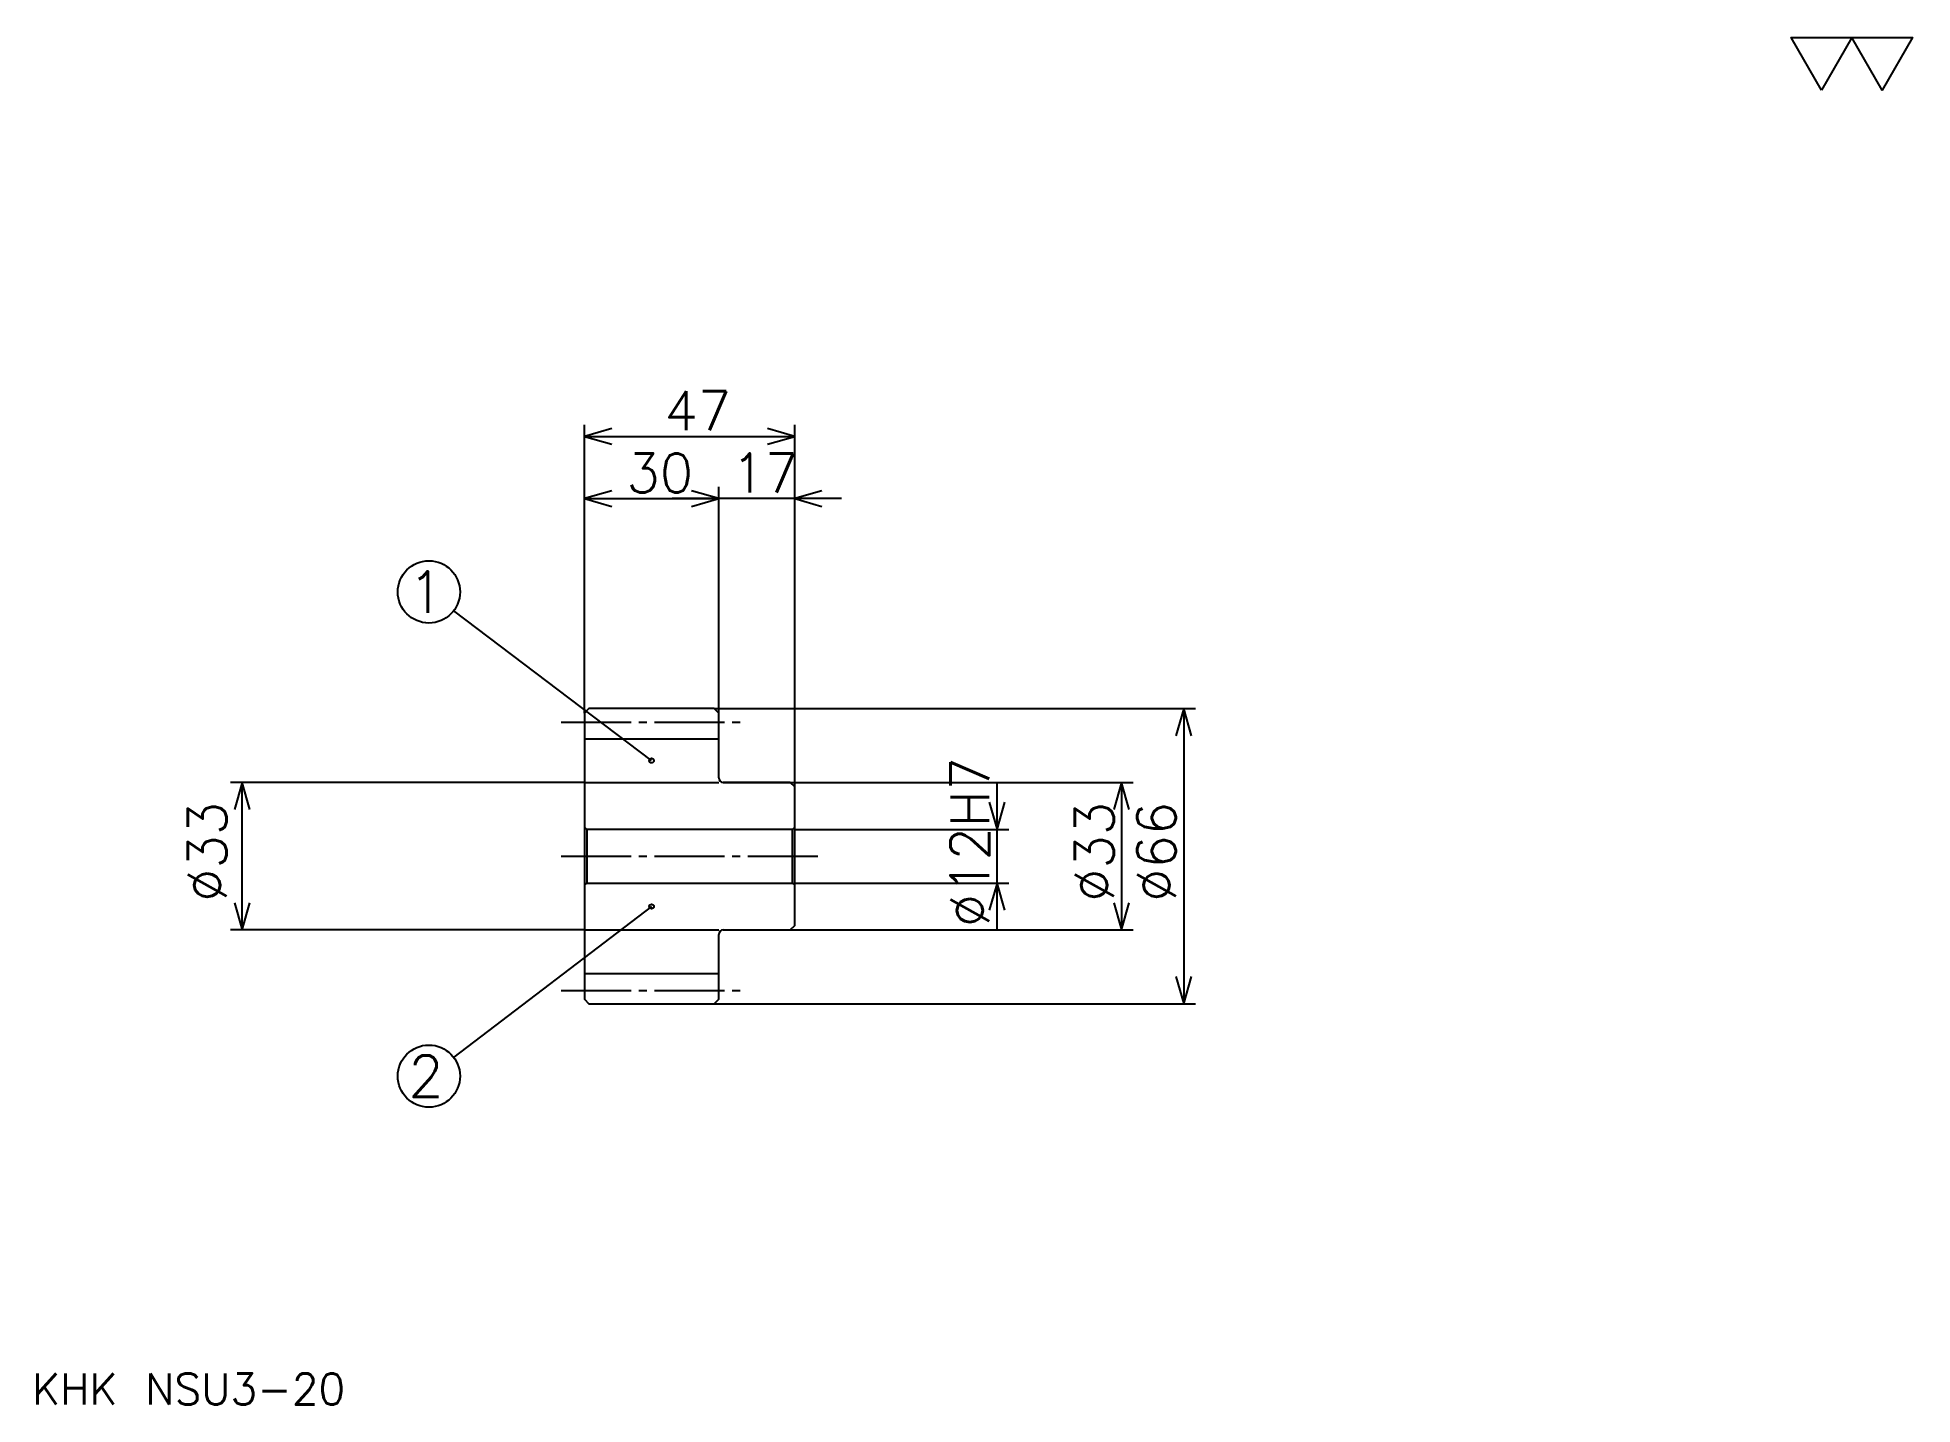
# Model space of a CAD drawing. Extents: x 19 to 438, y 19 to 325.
import ezdxf

# ---------------------------------------------------------------- set-up
doc = ezdxf.new("R2010")
doc.units = 0
doc.linetypes.add('DASHDOT', pattern=[20.869564, 15.652174, -1.73913, 1.73913, -1.73913])
doc.layers.get('0').update_dxf_attribs({"linetype": 'CONTINUOUS'})
doc.layers.add('DASHDOT', color=6, linetype='DASHDOT')
doc.styles.add('KANJI', font='TXT', dxfattribs={"bigfont": 'BIGFONT'})

msp = doc.modelspace()

# ---------------------------------------------------------------- linework, layer by layer
at = {"color": 5}
for p, q in [((140.869568, 174.739136), (140.869568, 238.217407)), ((140.869568, 235.608704), (187.869568, 235.608704)), ((187.869568, 174.739136), (187.869568, 238.217407)), ((170.869568, 174.739136), (170.869568, 224.304352)), ((140.869568, 221.695648), (170.869568, 221.695648)), ((198.304352, 221.695648), (160.434784, 221.695648)), ((155.869568, 163.114136), (111.632294, 196.62146)), ((140.869568, 173.739136), (140.869568, 174.739136)), ((169.869568, 174.739136), (187.869568, 174.739136)), ((170.869568, 173.739136), (170.869568, 174.739136)), ((187.869568, 174.739136), (277.434753, 174.739136)), ((187.869568, 157.239136), (187.869568, 174.739136)), ((274.82608, 174.739136), (274.82608, 108.739136)), ((140.869568, 158.239136), (61.739136, 158.239136)), ((64.347832, 125.239136), (64.347832, 158.239136)), ((171.869568, 158.239136), (187.869568, 158.239136)), ((187.869568, 158.239136), (263.521729, 158.239136)), ((233.08696, 125.304352), (233.08696, 158.17392)), ((260.913055, 158.239136), (260.913055, 125.239136)), ((187.869568, 147.739136), (235.695648, 147.739136)), ((187.869568, 135.739136), (235.695648, 135.739136)), ((155.869568, 130.489136), (111.620239, 96.77269)), ((140.869568, 125.239136), (61.739136, 125.239136)), ((171.869568, 125.239136), (187.869568, 125.239136)), ((187.869568, 125.239136), (263.521729, 125.239136)), ((169.869568, 108.739136), (187.869568, 108.739136)), ((187.869568, 108.739136), (277.434753, 108.739136))]:
    msp.add_line(p, q, dxfattribs=at)
at = {"color": 4}
for p, q in [((140.869568, 167.989136), (170.869568, 167.989136)), ((140.869568, 158.239136), (170.869568, 158.239136)), ((141.369568, 147.739136), (141.369568, 135.739136)), ((187.369568, 147.739136), (187.869568, 148.239136)), ((187.369568, 135.739136), (187.869568, 135.239136)), ((140.869568, 125.239136), (170.869568, 125.239136)), ((140.869568, 115.489136), (170.869568, 115.489136))]:
    msp.add_line(p, q, dxfattribs=at)
at = {"color": 7}
msp.add_lwpolyline([(417.391296, 313.043488), (410.608673, 324.800018), (437.739136, 324.800018), (430.956512, 313.043488), (424.17392, 324.800018), (417.391296, 313.043488)], dxfattribs=at)
at = {"color": 5}
for points in [[(146.956528, 237.347839), (140.869568, 235.608704), (146.956528, 233.869568)], [(181.782608, 233.869568), (187.869568, 235.608704), (181.782608, 237.347839)], [(146.956528, 223.434784), (140.869568, 221.695648), (146.956528, 219.956528)], [(164.782608, 219.956528), (170.869568, 221.695648), (164.782608, 223.434784)], [(164.782608, 219.956528), (170.869568, 221.695648), (164.782608, 223.434784)], [(193.956528, 223.434784), (187.869568, 221.695648), (193.956528, 219.956528)], [(276.565216, 168.652176), (274.82608, 174.739136), (273.086945, 168.652176)], [(66.08696, 152.152176), (64.347832, 158.239136), (62.608704, 152.152176)], [(262.652161, 152.152176), (260.913055, 158.239136), (259.17392, 152.152176)], [(231.347839, 153.826096), (233.08696, 147.739136), (234.82608, 153.826096)], [(234.82608, 129.652176), (233.08696, 135.739136), (231.347839, 129.652176)], [(62.608704, 131.326096), (64.347832, 125.239136), (66.08696, 131.326096)], [(259.17392, 131.326096), (260.913055, 125.239136), (262.652161, 131.326096)], [(273.086945, 114.826096), (274.82608, 108.739136), (276.565216, 114.826096)]]:
    msp.add_lwpolyline(points, dxfattribs=at)
at = {"color": 4}
for points in [[(170.869568, 159.239136), (170.869568, 173.739136), (169.869568, 174.739136), (141.869568, 174.739136), (140.869568, 173.739136), (140.869568, 135.239136)], [(171.869568, 125.239136), (186.869568, 125.239136), (187.869568, 126.239136), (187.869568, 157.239136), (186.869568, 158.239136), (171.869568, 158.239136)], [(140.869568, 135.239136), (141.369568, 135.739136), (187.369568, 135.739136), (187.369568, 147.739136), (141.369568, 147.739136), (140.869568, 148.239136)], [(140.869568, 135.239136), (140.869568, 109.739136), (141.869568, 108.739136), (169.869568, 108.739136), (170.869568, 109.739136), (170.869568, 124.239136)]]:
    msp.add_lwpolyline(points, dxfattribs=at)
at = {"color": 5}
for centre, radius in [((106.08696, 200.821747), 6.956522), ((155.869568, 163.114136), 0.521739), ((155.869568, 130.489136), 0.521739), ((106.08696, 92.556526), 6.956522)]:
    msp.add_circle(centre, radius, dxfattribs=at)
at = {"color": 4}
for centre, start, end in [((171.869568, 159.239136), 180, 270), ((171.869568, 124.239136), 90, 180)]:
    msp.add_arc(centre, 1, start, end, dxfattribs=at)
at = {"layer": 'DASHDOT', "color": 7}
for p, q in [((135.652176, 171.739136), (176.08696, 171.739136)), ((135.652176, 141.739136), (193.08696, 141.739136)), ((135.652176, 111.739136), (176.08696, 111.739136))]:
    msp.add_line(p, q, dxfattribs=at)

# ---------------------------------------------------------------- texts
at = {"color": 7, "style": 'KANJI'}
for s, height, p in [('47', 8.695652, (158.717392, 237)), ('30', 8.695652, (150.217392, 223.08696)), ('17', 8.695652, (173.717392, 223.08696)), ('1', 9.275362, (101.44928, 196.184067)), ('2', 9.275362, (101.44928, 87.918846)), ('KHK NSU3-20', 6.956522, (17.391304, 19.130434))]:
    msp.add_text(s, height=height, dxfattribs=at).set_placement(p)
for s, p in [('%%c12H7', (231.347839, 125.869568)), ('%%c33', (60.869568, 131.521744)), ('%%c33', (259.17392, 131.521744)), ('%%c66', (273.086945, 131.521744))]:
    msp.add_text(s, height=8.695652, rotation=90, dxfattribs=at).set_placement(p)

doc.saveas('drawing.dxf')
